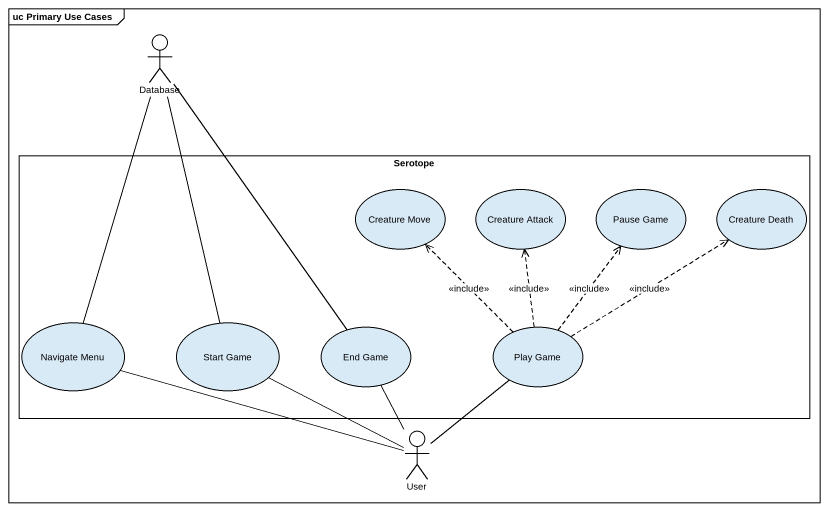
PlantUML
@startuml
mainframe uc Primary Use Cases
actor "Database" as Database_
rectangle Serotope {
  usecase "Creature Move" as Creature_Move
  usecase "Creature Attack" as Creature_Attack
  usecase "Pause Game" as Pause_Game
  usecase "Creature Death" as Creature_Death
  usecase "Navigate Menu" as Navigate_Menu
  usecase "Start Game" as Start_Game
  usecase "End Game" as End_Game
  usecase "Play Game" as Play_Game
}
actor User
Navigate_Menu -up- Database_
Start_Game -up- Database_
End_Game -up- Database_
Play_Game .up.> Creature_Move : <<include>>
Play_Game .up.> Creature_Attack : <<include>>
Play_Game .up.> Pause_Game : <<include>>
Play_Game .up.> Creature_Death : <<include>>
User -left- Navigate_Menu
User -up- Start_Game
User -up- End_Game
User -up- Play_Game
@enduml
